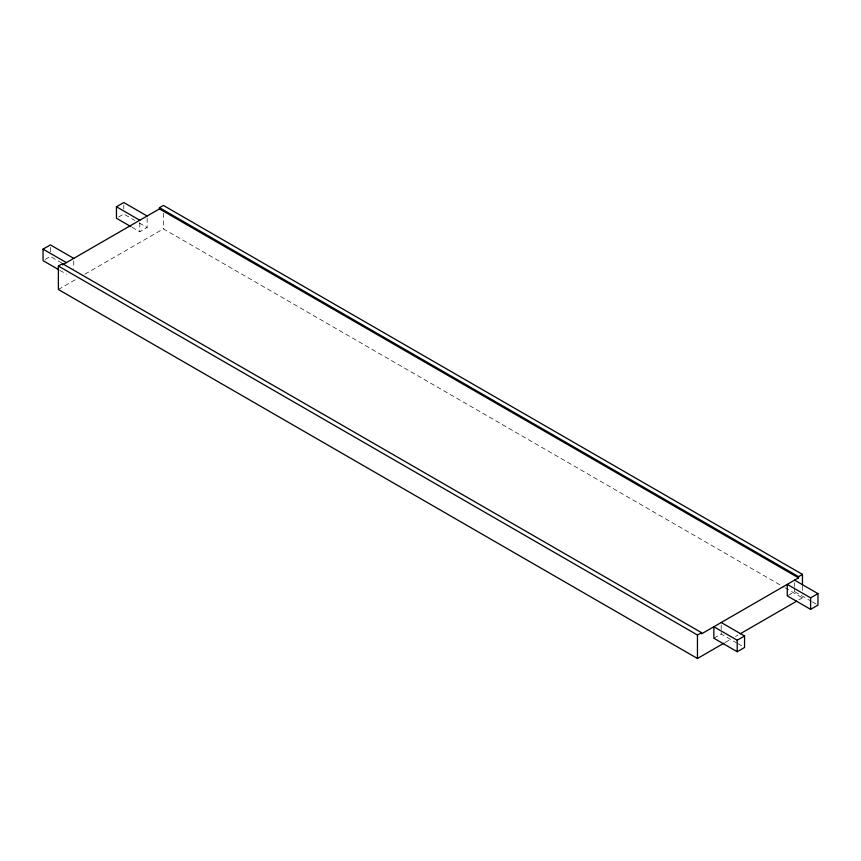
<?xml version="1.0" encoding="UTF-8"?>
<svg xmlns="http://www.w3.org/2000/svg" width="861" height="861" viewBox="0 0 861 861"><rect width="100%" height="100%" fill="white"/><g stroke="black" fill="none" stroke-linecap="round" stroke-linejoin="round"><path stroke-width="0.65" stroke-dasharray="4.3 3.23" d="M45.149 259.43L50.39 256.406L61.508 262.82M118.549 217.058L123.79 214.034L134.908 220.448M132.013 227.25L139.794 231.749L147.134 227.508L147.134 216.003M58.376 289.5L76.833 278.835M84.916 274.175L163.386 228.875L783.844 587.094M713.866 638.249L721.206 634.008L736.768 642.995M788.31 595.274L794.606 591.636L811.277 601.269M725.156 642.478L730.924 639.153M735.542 636.483L737.845 635.149M799.008 599.837L802.463 597.846L802.463 595.242M812.397 601.904L817.95 605.122M785.006 587.762L802.463 597.846M139.353 223.021L147.134 227.508M737.877 643.641L744.55 647.494M59.721 270.268L66.394 274.121M802.463 586.115L802.463 593.929M794.606 582.693L794.606 586.524M794.606 587.805L794.606 591.636M721.206 625.064L721.206 634.008M163.386 213.237L163.386 228.875M139.794 222.805L139.794 231.749M123.79 205.09L123.79 208.922M73.734 260.937L73.734 268.61M50.39 247.462L50.39 253.855"/><path stroke-width="1.29" d="M58.613 269.633L43.05 260.646L43.05 249.141L50.39 244.901L73.734 258.386M130.904 226.615L116.45 218.263L116.45 206.769L123.79 202.529L147.134 216.003M723.993 643.145L697.453 658.471L58.376 289.5L58.376 266.038L62.466 263.681L701.543 632.652L701.543 633.857L798.534 577.86L798.534 576.655L159.457 207.684L159.457 208.889L798.534 577.86M159.457 207.684L163.386 205.413L802.463 574.384L802.463 584.813M159.457 208.889L62.466 264.887L62.466 263.681M58.376 266.038L697.453 635.009L701.543 632.652M798.534 576.655L802.463 574.384M740.159 633.825L796.694 601.172M737.21 640.229L744.55 635.988L744.55 647.494L737.21 651.734L713.866 638.249L713.866 626.754L737.21 640.229L737.21 651.734M810.61 597.857L817.95 593.616L817.95 605.122L810.61 609.351L787.266 595.877L787.266 584.371L810.61 597.857L810.61 609.351M794.606 580.131L817.95 593.616M116.45 206.769L139.794 220.244M721.206 622.514L744.55 635.988M43.05 249.141L66.394 262.616M697.453 635.009L697.453 658.471"/></g></svg>
